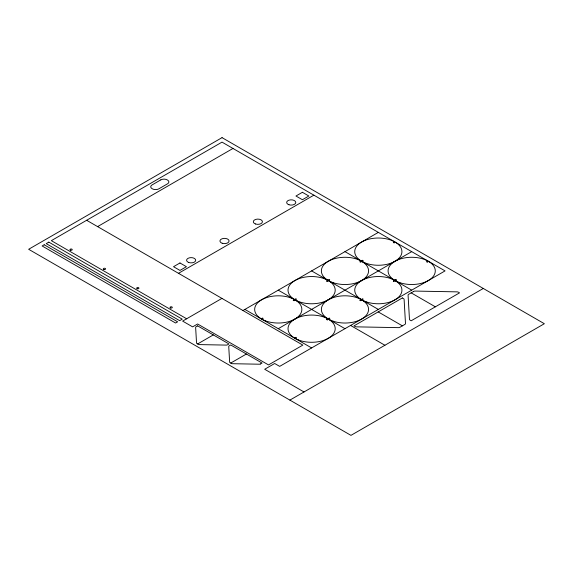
<?xml version="1.0" encoding="UTF-8"?>
<svg xmlns="http://www.w3.org/2000/svg" width="573" height="573" viewBox="0 0 573 573"><rect width="100%" height="100%" fill="white"/><g stroke="black" fill="none" stroke-linecap="round" stroke-linejoin="round"><path stroke-width="0.86" d="M97.596 226.607L232.967 148.457M178.497 273.321L313.868 195.164M221.937 298.397L182.622 321.102L192.621 326.868L197.606 323.989L268.515 364.922L302.838 345.104L86.638 220.283M242.959 310.537L378.33 232.38M197.642 343.95L213.306 334.904M278.256 328.68L411.693 251.64M230.74 363.053L246.404 354.014M260.5 363.962L262.069 363.053L230.74 344.967L229.171 345.877A1.418 0.824 0 0 0 228.734 346.479L229.63 362.057A1.418 0.824 0 0 0 230.067 362.659L231.42 363.447A1.418 0.824 0 0 0 232.466 363.705L259.454 364.213A1.418 0.824 0 0 0 260.486 363.955M413.599 291.464L408.757 294.257A2.192 1.268 0 0 0 408.076 295.188L409.459 319.247A2.192 1.268 0 0 0 410.139 320.164L411.178 320.78L459.539 292.86L458.486 292.251A2.192 1.268 0 0 0 456.874 291.858L415.21 291.077A2.192 1.268 0 0 0 413.613 291.471M289.895 400.112L483.283 288.463M344.975 251.64L411.693 290.16M411.178 292.86L435.358 306.82M311.612 270.9L378.33 309.42M378.209 311.898L402.389 325.858M350.583 325.443L384.906 345.261M278.256 290.16L344.975 328.68M244.893 309.42L311.612 347.94M186.712 318.817L51.341 240.66L222.009 142.125L445.049 270.9L279.674 366.376L274.689 363.497L264.69 369.263L304.005 391.968M261.875 318.452C263.508 319.827 263.308 317.084 261.875 318.423M293.269 300.324C294.787 301.72 294.823 298.977 293.276 300.295M295.231 299.192C296.642 300.632 296.886 297.817 295.231 299.192M295.231 337.712C296.599 339.144 296.95 336.394 295.238 337.683M326.631 281.064C328.25 282.425 328.071 279.731 326.646 281.014M328.594 279.932C330.198 281.336 329.919 278.585 328.594 279.932M326.631 319.584C328.257 320.973 328.064 318.187 326.631 319.584M328.594 318.452C329.991 319.87 330.32 317.127 328.594 318.423M359.987 261.804C361.477 263.2 361.577 260.479 360.002 261.754M361.95 260.672C363.54 262.069 363.44 259.247 361.95 260.672M359.987 300.324C361.355 301.763 361.706 298.984 359.994 300.295M361.95 299.192C363.561 300.581 363.418 297.781 361.95 299.192M393.35 242.544C395.005 243.912 394.768 241.161 393.357 242.522M393.35 281.064C394.89 282.46 394.869 279.724 393.357 281.042M395.313 279.932C396.695 281.386 396.96 278.571 395.313 279.932M426.706 261.804C428.052 263.222 428.497 260.514 426.72 261.754M222.038 137.635L28.65 249.284L350.963 435.365L544.35 323.716L222.038 137.635M44.2 244.778L42.13 245.975L175.567 323.014L177.637 321.818L44.2 244.778M48.805 242.121L46.22 243.618L179.657 320.658L182.243 319.161L48.805 242.121M160.769 179.901L152.067 184.929A4.555 2.629 0 0 0 151.924 188.56A14.425 8.33 0 0 0 152.389 188.832A4.555 2.629 0 0 0 158.836 188.832L167.538 183.811A4.555 2.629 0 0 0 167.681 180.18A14.425 8.33 0 0 0 167.216 179.901A4.555 2.629 0 0 0 160.769 179.901M179.972 262.971L173.526 266.696L179.972 270.42L186.418 266.696L179.972 262.971M302.401 192.292L295.954 196.016L302.401 199.733L308.847 196.016L302.401 192.292M197.642 325.865L196.073 326.768A1.418 0.824 0 0 0 195.637 327.369L196.532 342.955A1.418 0.824 0 0 0 196.969 343.549L198.33 344.344A1.418 0.824 0 0 0 199.368 344.595L226.356 345.104A1.418 0.824 0 0 0 227.395 344.846L228.971 343.95L197.642 325.865M402.389 297.939L354.028 325.858L355.081 326.467A2.192 1.268 0 0 0 356.693 326.861L398.357 327.641A2.192 1.268 0 0 0 399.954 327.247L404.81 324.461A2.192 1.268 0 0 0 405.491 323.53L404.108 299.471A2.192 1.268 0 0 0 403.428 298.554L402.389 297.939M298.39 301.434A23.586 13.616 0 0 0 335.141 291.127A23.586 13.616 0 0 0 301.305 277.912A23.586 13.616 0 0 0 298.39 301.434M265.034 320.694A23.586 13.616 0 0 0 301.785 310.387A23.586 13.616 0 0 0 267.949 297.172A23.586 13.616 0 0 0 265.034 320.694M333.178 321.209A23.586 13.616 0 0 0 368.561 309.42A23.586 13.616 0 0 0 333.178 297.623A23.586 13.616 0 0 0 333.178 321.209M333.178 282.697A23.586 13.616 0 0 0 368.561 270.9A23.586 13.616 0 0 0 333.178 259.103A23.586 13.616 0 0 0 333.178 282.697M298.39 339.954A23.586 13.616 0 0 0 335.141 329.647A23.586 13.616 0 0 0 301.305 316.432A23.586 13.616 0 0 0 298.39 339.954M366.541 301.95A23.586 13.616 0 0 0 401.924 290.16A23.586 13.616 0 0 0 366.541 278.363A23.586 13.616 0 0 0 366.541 301.95M399.897 282.697A23.586 13.616 0 0 0 435.279 270.9A23.586 13.616 0 0 0 399.897 259.103A23.586 13.616 0 0 0 399.897 282.697M366.541 263.437A23.586 13.616 0 0 0 401.924 251.64A23.586 13.616 0 0 0 366.541 239.843A23.586 13.616 0 0 0 366.541 263.437M188.589 262.427A4.555 2.629 0 0 0 195.694 260.436A4.555 2.629 0 0 0 189.154 257.879A4.555 2.629 0 0 0 188.589 262.427M222.224 243.267A4.555 2.629 0 0 0 229.064 240.982A4.555 2.629 0 0 0 222.224 238.705A4.555 2.629 0 0 0 222.224 243.267M255.587 224.007A4.555 2.629 0 0 0 262.427 221.722A4.555 2.629 0 0 0 255.587 219.445A4.555 2.629 0 0 0 255.587 224.007M288.942 204.747A4.555 2.629 0 0 0 295.783 202.462A4.555 2.629 0 0 0 288.942 200.185A4.555 2.629 0 0 0 288.942 204.747M70.515 250.208A1.139 0.659 0 0 0 72.227 249.635A1.139 0.659 0 0 0 70.515 249.069A1.139 0.659 0 0 0 70.515 250.208M103.871 269.468A1.139 0.659 0 0 0 105.582 268.895A1.139 0.659 0 0 0 103.871 268.329A1.139 0.659 0 0 0 103.871 269.468M137.233 288.728A1.139 0.659 0 0 0 138.945 288.155A1.139 0.659 0 0 0 137.233 287.589A1.139 0.659 0 0 0 137.233 288.728M170.589 307.988A1.139 0.659 0 0 0 172.301 307.415A1.139 0.659 0 0 0 170.589 306.849A1.139 0.659 0 0 0 170.589 307.988"/></g></svg>
